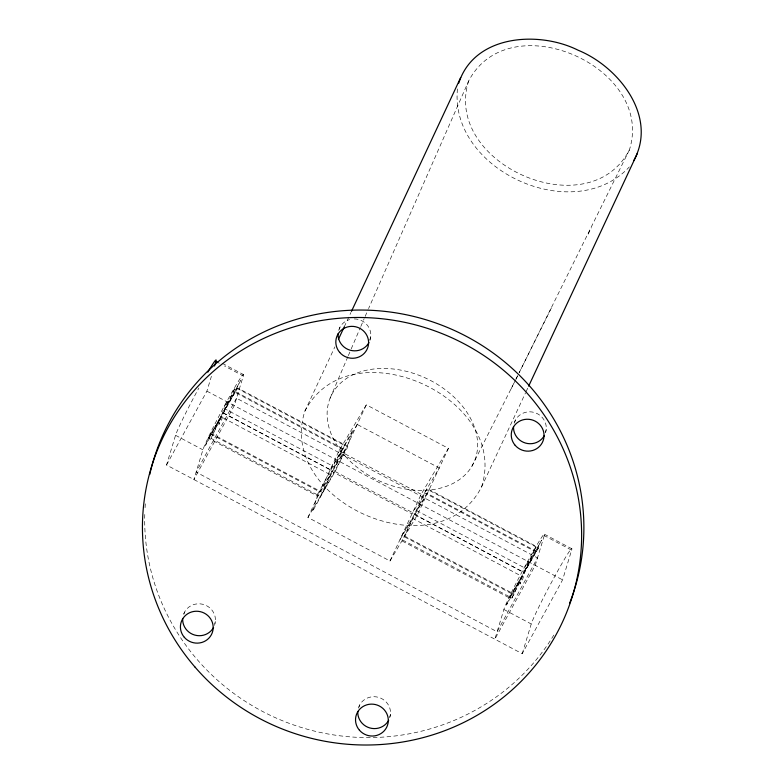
<?xml version="1.0" encoding="UTF-8"?>
<svg xmlns="http://www.w3.org/2000/svg" width="784" height="784" viewBox="0 0 784 784"><rect width="100%" height="100%" fill="white"/><g stroke="black" fill="none" stroke-linecap="round" stroke-linejoin="round"><path stroke-width="0.59" stroke-dasharray="3.92 2.94" d="M457.444 88.935C449.369 170.206 573.457 226.713 629.297 166.972M544.263 535.619L535.227 565.342L494.851 639.195L503.877 609.482A43.414 2.146 -62.1 0 1 527.23 562.148A43.414 2.146 -62.1 0 1 544.263 535.619L571.624 550.133L562.589 579.856L522.213 653.709L166.522 465.02L175.547 435.296A43.414 2.146 -62.1 0 1 198.901 387.972M166.522 465.02L206.898 391.157L211.415 376.3M243.285 375.957A43.414 2.146 -62.1 0 0 226.262 402.486A43.414 2.146 -62.1 0 0 202.909 449.81L193.883 479.534L234.259 405.671L243.285 375.957L224.479 365.981M183.907 614.186L184.554 612.059M214.738 623.633L215.375 621.516M339.315 329.309L339.962 327.193M369.823 339.825L370.783 336.64M359.023 707.08L359.67 704.953M389.521 717.595L390.491 714.41M514.765 422.194L515.411 420.077M545.262 432.709L546.232 429.524M522.213 653.709L531.238 623.995A43.414 2.146 -62.1 0 1 554.592 576.661A43.414 2.146 -62.1 0 1 571.624 550.133M481.533 487.021C510.639 396.841 349.203 325.321 304.888 411.11C275.782 501.29 437.217 572.81 481.533 487.021L525.535 392.823M468.656 80.968C442.352 163.611 588.461 228.154 629.366 149.999C655.669 67.355 509.571 2.813 468.656 80.968L368.568 308.602M330.084 398.252L347.851 356.769M348.331 355.652L350.732 350.046M351.212 348.919L360.336 327.624M360.816 326.497L364.178 318.657M365.158 316.422L368.078 309.719M208.368 438.197L221.049 416.765L330.485 474.82L317.814 496.252L208.368 438.197L222.881 412.835L235.229 387.423L344.676 445.488L334.592 467.068L225.155 409.013L235.229 387.423M330.485 474.82L320.411 496.409L210.965 438.344L221.049 416.765M210.965 438.344L223.313 412.933L237.65 387.962L347.087 446.027L334.592 467.068M304.888 411.11L334.905 346.832M344.225 326.889L350.948 312.483M307.916 517.45L339.07 450.731L366.334 404.818L448.419 448.37L417.264 515.078L389.991 560.991L307.916 517.45L335.18 471.537L366.334 404.818M210.386 433.875L319.823 491.94L332.318 470.9L342.402 449.31L232.956 391.255M235.817 391.892L345.254 449.947L332.759 470.998L322.685 492.577L213.238 434.522M389.991 560.991L421.155 494.273L448.419 448.37M511.932 598.016L522.017 576.426L412.57 518.361L402.496 539.951L511.932 598.016L524.29 572.604L538.618 547.634L429.171 489.569L416.676 510.619L526.123 568.674L538.618 547.634M511.354 593.547L401.908 535.482L414.403 514.441L424.487 492.852L533.933 550.917L523.849 572.506L509.335 597.859L399.899 539.804L412.57 518.361M536.785 551.554L427.339 493.499L414.844 514.539L404.76 536.129L514.206 594.184M416.676 510.619L426.761 489.03L536.207 547.095L526.123 568.674M526.054 391.716L528.122 387.276M629.366 149.999L519.145 372.763M588.147 234.181L591.293 227.86M471.87 466.313L515.343 380.397M515.882 379.309L518.596 373.85M510.992 389.129L515.313 380.446M515.852 379.358L518.557 373.939M519.096 372.851L552.583 305.564M509.335 597.859L522.017 576.426M225.155 409.013L237.65 387.962M533.933 550.917L536.207 547.095M222.333 363.355L243.373 374.517M544.351 534.188L571.712 548.702M217.638 362.345L219.344 363.257M339.07 450.731L421.155 494.273M206.898 391.157L562.589 579.856M335.18 471.537L417.264 515.078M223.313 412.933L332.759 470.998M414.844 514.539L524.29 572.604M222.881 412.835L332.318 470.9M414.403 514.441L523.849 572.506M175.547 435.296L202.909 449.81M503.877 609.482L531.238 623.995M183.613 614.127A16.435 15.915 16.9 0 1 204.555 604.817A16.435 15.915 16.9 0 1 214.502 625.377M358.376 708.109A16.435 15.915 16.9 0 1 378.554 697.358A16.435 15.915 16.9 0 1 389.962 717.193M514.118 423.223A16.435 15.915 16.9 0 1 534.296 412.472A16.435 15.915 16.9 0 1 545.703 432.317M338.668 330.338A16.435 15.915 16.9 0 1 349.615 319.558M354.221 318.921A16.435 15.915 16.9 0 1 369.901 340.511M553.818 635.089A220.177 213.16 16.9 0 1 303.163 728.032A220.177 213.16 16.9 0 1 144.824 512.55M145.06 507.718A220.177 213.16 16.9 0 1 145.403 502.897M206.016 443.793L205.526 445.43L221.431 416.265L218.952 424.438L221.833 419.166L224.312 410.992L240.629 380.485L224.763 409.503L227.252 401.33L224.361 406.612L221.882 414.775L206.016 443.793M317.941 493.685L312.532 511.511L347.136 448.203L352.555 430.377L317.941 493.685M506.993 603.464L506.493 605.091L522.399 575.936L519.919 584.1L522.801 578.827L525.29 570.654L541.597 540.156L525.741 569.174L528.22 561.001L525.339 566.273L522.85 574.447L506.993 603.464M236.513 398.243L196.137 472.105L497.115 631.767L537.491 557.914L236.513 398.243M357.171 424.438L329.907 470.351L411.992 513.902L439.256 467.989L357.171 424.438M345.293 456.21A78.772 56.379 25 0 0 473.379 463.53A78.772 56.379 25 0 0 388.443 368.598A78.772 56.379 25 0 0 345.293 456.21"/><path stroke-width="1.18" d="M214.532 366.01L215.923 361.444L217.638 362.345M458.758 83.124C474.251 34.643 538.765 30.498 578.19 50.254C618.694 66.816 657.972 116.502 633.835 160.475M338.531 339.08L344.225 326.889M351.467 311.366L460.688 77.528M528.641 386.169L637.343 153.439M213.562 627.445A16.435 15.915 16.9 0 1 194.667 635.05A16.435 15.915 16.9 0 1 182.692 618.566M388.668 720.339A16.435 15.915 16.9 0 1 369.783 727.944A16.435 15.915 16.9 0 1 357.798 711.46M544.41 435.463A16.435 15.915 16.9 0 1 525.525 443.068A16.435 15.915 16.9 0 1 513.54 426.574M368.96 342.579A16.435 15.915 16.9 0 1 350.076 350.183A16.435 15.915 16.9 0 1 338.1 333.69M149.734 474.526A220.177 213.16 16.9 0 1 426.859 320.039A220.177 213.16 16.9 0 1 569.556 603.347M207.819 372.165A43.414 2.146 -62.1 0 1 215.923 361.444M184.318 637.304A16.435 15.915 16.9 0 0 212.239 632.806A16.435 15.915 16.9 0 0 193.844 611.442A16.435 15.915 16.9 0 0 184.318 637.304M359.425 730.198A16.435 15.915 16.9 0 0 387.355 725.71A16.435 15.915 16.9 0 0 368.95 704.336A16.435 15.915 16.9 0 0 359.425 730.198M515.166 445.322A16.435 15.915 16.9 0 0 543.096 440.824A16.435 15.915 16.9 0 0 524.692 419.45A16.435 15.915 16.9 0 0 515.166 445.322M339.717 352.428A16.435 15.915 16.9 0 0 367.647 347.939A16.435 15.915 16.9 0 0 349.252 326.565A16.435 15.915 16.9 0 0 339.717 352.428M195 667.066A220.177 213.16 16.9 0 0 569.008 606.287A220.177 213.16 16.9 0 0 322.087 320.382A220.177 213.16 16.9 0 0 195 667.066"/></g></svg>
